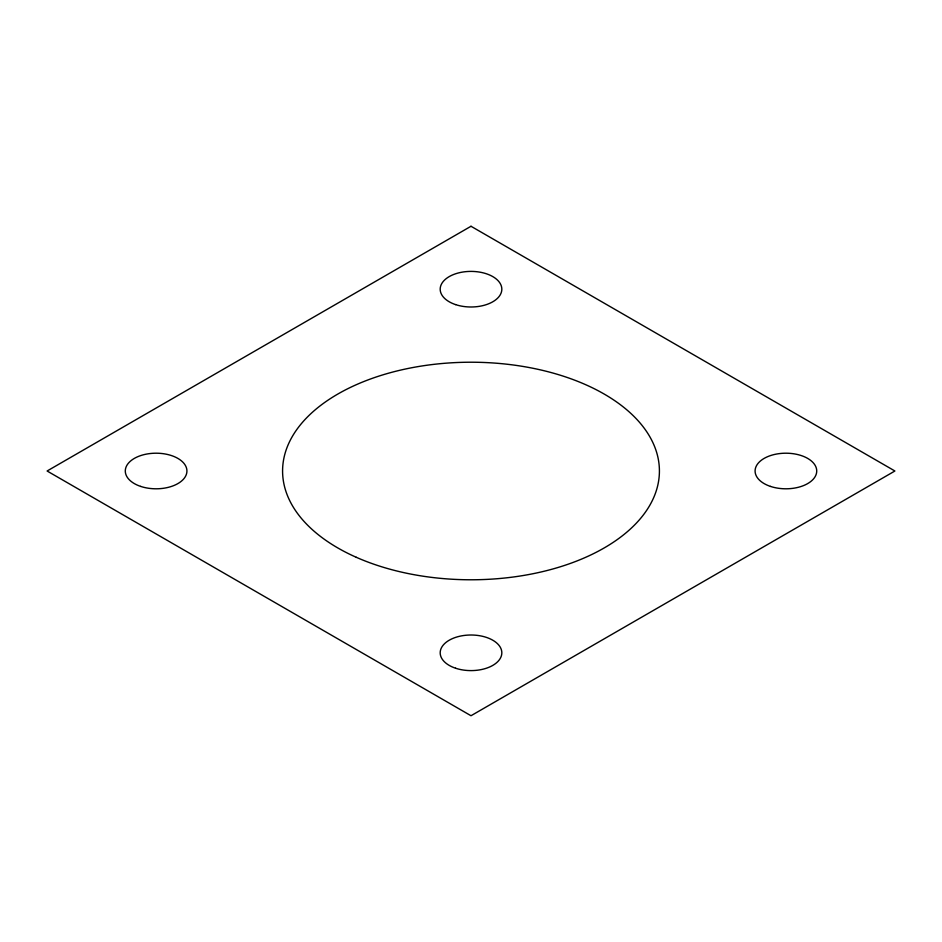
<?xml version="1.0" encoding="UTF-8"?>
<svg xmlns="http://www.w3.org/2000/svg" width="942" height="942" viewBox="0 0 942 942"><rect width="100%" height="100%" fill="white"/><g stroke="black" fill="none" stroke-linecap="round" stroke-linejoin="round"><path stroke-width="1.41" d="M471 226.268L47.1 471L471 715.732L894.9 471L471 226.268M140.688 486.413A30.827 17.804 0 0 0 186.928 471A30.827 17.804 0 0 0 140.688 455.587A30.827 17.804 0 0 0 140.688 486.413M356.3 557.299A188.412 108.777 0 0 0 657.799 485.201A188.412 108.777 0 0 0 398.902 370.5A188.412 108.777 0 0 0 356.3 557.299M455.587 304.607A30.827 17.804 0 0 0 501.827 289.194A30.827 17.804 0 0 0 455.587 273.781A30.827 17.804 0 0 0 455.587 304.607M770.485 486.413A30.827 17.804 0 0 0 816.726 471A30.827 17.804 0 0 0 770.485 455.587A30.827 17.804 0 0 0 770.485 486.413M455.587 668.219A30.827 17.804 0 0 0 501.827 652.806A30.827 17.804 0 0 0 455.587 637.393A30.827 17.804 0 0 0 455.587 668.219"/></g></svg>
